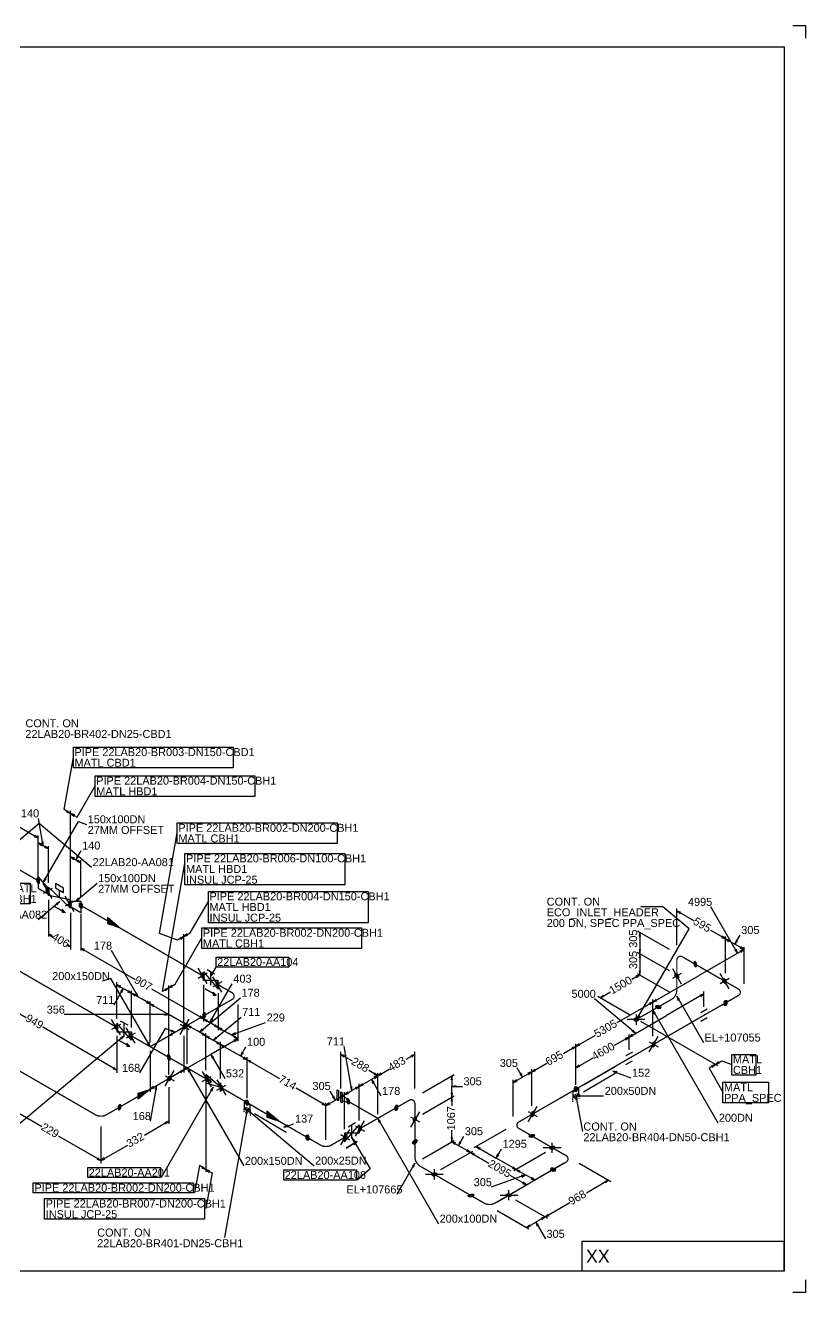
# Model space of a CAD drawing. Extents: x 0 to 841, y 0 to 594.
# Drawn here: x 475 to 841, y 0 to 594 of the extents above; entities that cross this region are included whole.
import ezdxf

# ---------------------------------------------------------------- set-up
doc = ezdxf.new("R2010")
doc.units = 0
doc.linetypes.add('GT100', pattern=[1, 0.666667, -0.333333])
doc.styles.add('HTX1', font='O8116901', dxfattribs={"width": 1.02})

msp = doc.modelspace()

# ---------------------------------------------------------------- linework, layer by layer
at = {"layer": 'GT_1', "flags": 128}
for points in [[(835, 594), (841, 594), (841, 588)], [(10, 584), (831, 584), (831, 10), (10, 10), (10, 584)], [(497.7, 255.7), (572.6, 255.7), (572.6, 246), (497.7, 246), (497.7, 255.7)], [(493.4, 226.4), (497.7, 251)], [(507.9, 242.3), (582.8, 242.3), (582.8, 232.6), (507.9, 232.6), (507.9, 242.3)], [(499.4, 222.9), (507.9, 237.6)], [(496.4, 224.6), (493.4, 226.4)], [(494.5, 225.3), (496.4, 224.6), (494.9, 225.9)], [(496.4, 184.1), (496.4, 225.8)], [(496.4, 184.1), (496.4, 225.8)], [(428.8, 175.6), (481.7, 220), (506.2, 199.4)], [(481.2, 213.1), (465.4, 222.2)], [(483.6, 209.5), (481.3, 222.3)], [(483.6, 192.3), (500.1, 220.9), (503.9, 219.5)], [(498.3, 223.9), (496.4, 224.6), (497.9, 223.3)], [(496.4, 224.6), (499.4, 222.9)], [(546.4, 220.2), (621.3, 220.2), (621.3, 210.5), (546.4, 210.5), (546.4, 220.2)], [(479.3, 213.8), (481.2, 213.1), (479.7, 214.4)], [(481.2, 197.1), (481.2, 214.3)], [(546.5, 165.2), (538, 168.3), (546.4, 215.5)], [(481.2, 194.9), (481.2, 212.1)], [(483.1, 210.2), (481.2, 210.9), (482.7, 209.6)], [(481.2, 210.9), (483.6, 209.5)], [(482.9, 211.4), (483.6, 209.5), (483.6, 211.5)], [(486, 208.1), (483.6, 209.5)], [(484.1, 208.8), (486, 208.1), (484.5, 209.4)], [(486, 192.1), (486, 209.3)], [(496.4, 188.3), (496.4, 205.5)], [(498.3, 203.6), (496.4, 204.3), (497.9, 203)], [(496.4, 204.3), (498.8, 202.9)], [(498.8, 202.9), (501.3, 207.2)], [(499.5, 204.8), (498.8, 202.9), (500.1, 204.4)], [(501.2, 201.5), (498.8, 202.9)], [(499.3, 202.2), (501.2, 201.5), (499.7, 202.8)], [(501.2, 185.5), (501.2, 202.7)], [(550, 205.9), (624.9, 205.9), (624.9, 191.2), (550, 191.2), (550, 205.9)], [(539.4, 141.1), (550, 201.2)], [(466.3, 191.9), (477.5, 191.9), (477.5, 182.2), (466.3, 182.2), (466.3, 191.9)], [(480.6, 192.7), (481.2, 191.9), (481.8, 192), (481.8, 193.5), (481.2, 194.3), (480.6, 194.2), (480.6, 192.7)], [(480.6, 194.2), (481.275, 194.2)], [(480.6, 194), (481.425, 194)], [(480.6, 193.8), (481.575, 193.8)], [(480.6, 193.6), (481.725, 193.6)], [(480.6, 193.4), (481.8, 193.4)], [(480.6, 193.2), (481.8, 193.2)], [(480.6, 193), (481.8, 193)], [(480.6, 192.8), (481.8, 192.8)], [(480.675, 192.6), (481.8, 192.6)], [(480.825, 192.4), (481.8, 192.4)], [(480.975, 192.2), (481.8, 192.2)], [(481.125, 192), (481.8, 192)], [(486, 188.1), (486, 189.5), (481.2, 195.1), (481.2, 189.6), (486, 186.8), (486, 188.1)], [(487.7, 184.7), (483.5, 191.9)], [(484.3, 194.2), (483.6, 192.3), (484.9, 193.8)], [(496.4, 182.1), (496.4, 184.1), (486, 186.2), (486, 190.1), (496.4, 180.2), (496.4, 182.1)], [(491.2, 185.1), (491.2, 188.7), (493.1, 187.6), (493.1, 189.6), (489.3, 191.8), (489.3, 189.8), (491.2, 188.7)], [(498.8, 183.5), (508.8, 191.9)], [(487.7, 189.5), (483.5, 187.1)], [(486, 189.1), (485.2, 189.5), (484.8, 188.8), (485.2, 187.6), (486, 187.1), (486.4, 187.9), (486, 189.1)], [(484.8, 188.8), (486.1, 188.8)], [(484.867, 188.6), (486.167, 188.6)], [(484.914, 189), (486.033, 189)], [(484.933, 188.4), (486.233, 188.4)], [(485, 188.2), (486.3, 188.2)], [(485.029, 189.2), (485.8, 189.2)], [(485.067, 188), (486.367, 188)], [(485.133, 187.8), (486.35, 187.8)], [(485.2, 187.6), (486.25, 187.6)], [(485.52, 187.4), (486.15, 187.4)], [(498.1, 178.7), (493.9, 185.9)], [(500.1, 185), (498.8, 183.5), (500.5, 184.5)], [(561, 188.1), (635.9, 188.1), (635.9, 173.4), (561, 173.4), (561, 188.1)], [(491.2, 183.2), (481.2, 174.8)], [(486, 184.1), (486, 166.9)], [(488.5, 181.2), (493.8, 178.2), (492.4, 179.7), (492.4, 178.3), (493.8, 178.2), (488.5, 181.2)], [(489.9, 181.7), (491.2, 183.2), (489.5, 182.2)], [(498.1, 183.5), (493.9, 181.1)], [(496.4, 183.1), (495.6, 183.5), (495.2, 182.8), (495.6, 181.6), (496.4, 181.1), (496.8, 181.9), (496.4, 183.1)], [(495.2, 182.8), (496.5, 182.8)], [(495.267, 182.6), (496.567, 182.6)], [(495.314, 183), (496.433, 183)], [(495.333, 182.4), (496.633, 182.4)], [(495.4, 182.2), (496.7, 182.2)], [(495.429, 183.2), (496.2, 183.2)], [(495.467, 182), (496.767, 182)], [(495.533, 181.8), (496.75, 181.8)], [(495.6, 181.6), (496.65, 181.6)], [(495.92, 181.4), (496.55, 181.4)], [(501.2, 181.5), (501.2, 178), (496.4, 180.8), (496.4, 183.5), (501.2, 183.5), (501.2, 181.5)], [(500.6, 182.6), (501.2, 182.7), (501.8, 181.9), (501.8, 180.4), (501.2, 180.3), (500.6, 181.1), (500.6, 182.6)], [(500.6, 182.6), (501.275, 182.6)], [(500.6, 182.4), (501.425, 182.4)], [(500.6, 182.2), (501.575, 182.2)], [(500.6, 182), (501.725, 182)], [(500.6, 181.8), (501.8, 181.8)], [(500.6, 181.6), (501.8, 181.6)], [(500.6, 181.4), (501.8, 181.4)], [(500.6, 181.2), (501.8, 181.2)], [(500.675, 181), (501.8, 181)], [(500.825, 180.8), (501.8, 180.8)], [(500.975, 180.6), (501.8, 180.6)], [(501.125, 180.4), (501.8, 180.4)], [(552.5, 168.7), (561, 183.4)], [(761.9, 128.2), (786.4, 170.6), (774.1, 180.9), (763.8, 180.9)], [(780.6, 162.9), (780.6, 180.1)], [(782.5, 178.2), (780.6, 178.9), (782.1, 177.6)], [(780.6, 178.9), (788.7, 174.3)], [(809.1, 159.1), (796.6, 180.8)], [(496.4, 178.1), (496.4, 160.9)], [(501.2, 177.5), (501.2, 160.3)], [(519.2, 171.1), (513.7, 175.8), (513.7, 173), (519.2, 171.1), (513.7, 175.6), (513.7, 173.1), (518.7, 171.4), (513.7, 175.5), (513.7, 173.2), (518.2, 171.7), (513.7, 175.3), (513.7, 173.4), (517.7, 172), (513.7, 175.1), (513.7, 173.6), (517.1, 172.3), (513.7, 174.9), (513.7, 173.8), (516.6, 172.6), (513.7, 174.7), (513.7, 174), (516.1, 172.9), (513.7, 174.5), (513.7, 174.2), (515.5, 173.2), (513.7, 174.3)], [(487.9, 167.4), (486, 168.1), (487.5, 166.8)], [(486, 168.1), (487.9, 167)], [(549.5, 166.9), (546.5, 165.2)], [(548, 165.6), (549.5, 166.9), (547.6, 166.2)], [(549.5, 166.9), (552.5, 168.7)], [(551, 168.2), (549.5, 166.9), (551.4, 167.6)], [(549.5, 126.4), (549.5, 168.1)], [(549.5, 126.4), (549.5, 168.1)], [(557.9, 171), (632.8, 171), (632.8, 161.3), (557.9, 161.3), (557.9, 171)], [(777.1, 160.9), (762.2, 169.5)], [(763.6, 166.9), (763.3, 168.9), (763, 166.9)], [(763.3, 168.9), (763.3, 160)], [(803.4, 165.8), (796.5, 169.8)], [(801.5, 166.5), (803.4, 165.8), (801.9, 167.1)], [(803.4, 149.8), (803.4, 167)], [(803.4, 149.8), (803.4, 167)], [(807.8, 163.3), (810.3, 167.6)], [(494.5, 162.8), (496.4, 162.1), (494.9, 163.4)], [(496.4, 162.1), (495.7, 162.5)], [(503.1, 160.8), (501.2, 161.5), (502.7, 160.2)], [(501.2, 161.5), (526.6, 146.8)], [(545.4, 144.6), (557.9, 166.3)], [(763, 160.9), (763.3, 158.9), (763.6, 160.9)], [(812.1, 160.8), (790.8, 148.5)], [(805.3, 165.1), (803.4, 165.8), (804.9, 164.5)], [(803.4, 165.8), (807.8, 163.3)], [(808.5, 165.2), (807.8, 163.3), (809.1, 164.8)], [(812.1, 160.8), (807.8, 163.3)], [(807.8, 160.6), (809.1, 159.1), (808.4, 161)], [(810.2, 161.5), (812.1, 160.8), (810.6, 162.1)], [(810.6, 159.5), (812.1, 160.8), (810.2, 160.1)], [(812.1, 144.8), (812.1, 162)], [(812.1, 144.8), (812.1, 162)], [(528, 138.6), (515.5, 160.3)], [(564.6, 157.3), (598.7, 157.3), (598.7, 152.6), (564.6, 152.6), (564.6, 157.3)], [(777.1, 150.9), (762.2, 159.5)], [(777.1, 150.9), (762.2, 159.5)], [(763.6, 156.9), (763.3, 158.9), (763, 156.9)], [(763.3, 158.9), (763.3, 160)], [(763.3, 158.9), (763.3, 150)], [(788.7, 153.5), (789.3, 152.7), (789.9, 152.8), (789.9, 154.3), (789.3, 155.1), (788.7, 155), (788.7, 153.5)], [(788.7, 155), (789.375, 155)], [(788.7, 154.8), (789.525, 154.8)], [(788.7, 154.6), (789.675, 154.6)], [(439.8, 149.6), (475.6, 128.9)], [(560.4, 144.9), (556.2, 152.1)], [(560.4, 149.7), (556.2, 147.3)], [(558.7, 149.3), (557.9, 149.7), (557.5, 149), (557.9, 147.8), (558.7, 147.3), (559.1, 148.1), (558.7, 149.3)], [(557.5, 149), (558.8, 149)], [(557.567, 148.8), (558.867, 148.8)], [(557.614, 149.2), (558.733, 149.2)], [(557.633, 148.6), (558.933, 148.6)], [(557.729, 149.4), (558.5, 149.4)], [(565.6, 144.3), (565.6, 146.3), (558.7, 146.3), (558.7, 150.3), (565.6, 142.3), (565.6, 144.3)], [(563.9, 149.3), (560.4, 151.3)], [(562.1, 148.3), (564.6, 152.6)], [(562.1, 143.9), (562.1, 150.3)], [(562.8, 150.2), (562.1, 148.3), (563.4, 149.8)], [(763.3, 148.9), (759.5, 146.8)], [(761.7, 147.6), (763.3, 148.9), (761.4, 148.3)], [(777.1, 140.9), (762.2, 149.5)], [(777.1, 140.9), (762.2, 149.5)], [(763, 150.9), (763.3, 148.9), (763.6, 150.9)], [(763.3, 148.9), (763.3, 150)], [(769.4, 136.2), (790.8, 148.5)], [(778.5, 152), (782.7, 144.8)], [(782.7, 149.6), (778.5, 147.2)], [(781.4, 148.4), (781.4, 147.5), (780.6, 147.5), (779.8, 148.4), (779.8, 149.4), (780.6, 149.4), (781.4, 148.4)], [(779.8, 149.2), (780.76, 149.2)], [(779.8, 149), (780.92, 149)], [(779.8, 148.8), (781.08, 148.8)], [(779.8, 148.6), (781.24, 148.6)], [(788.7, 154.4), (789.825, 154.4)], [(788.7, 154.2), (789.9, 154.2)], [(788.7, 154), (789.9, 154)], [(788.7, 153.8), (789.9, 153.8)], [(788.7, 153.6), (789.9, 153.6)], [(788.775, 153.4), (789.9, 153.4)], [(788.925, 153.2), (789.9, 153.2)], [(789.075, 153), (789.9, 153)], [(789.225, 152.8), (789.9, 152.8)], [(805.1, 142.4), (800.9, 149.6)], [(533.7, 115.3), (515.2, 147.3), (511.4, 146)], [(521.1, 142.6), (516.6, 134.8)], [(518.1, 128.3), (518.1, 145.5)], [(520, 143.6), (518.1, 144.3), (519.6, 143)], [(518.1, 144.3), (521.6, 142.3)], [(520.4, 140.7), (521.1, 142.6), (519.8, 141.1)], [(542.4, 142.8), (539.4, 141.1)], [(540.9, 141.5), (542.4, 142.8), (540.5, 142.1)], [(542.4, 142.8), (545.4, 144.6)], [(543.9, 144.1), (542.4, 142.8), (544.3, 143.5)], [(542.4, 102.3), (542.4, 144)], [(542.4, 102.3), (542.4, 144)], [(557.7, 148.4), (559, 148.4)], [(557.767, 148.2), (559.067, 148.2)], [(557.833, 148), (559.05, 148)], [(557.9, 147.8), (558.95, 147.8)], [(558.22, 147.6), (558.85, 147.6)], [(558.7, 144.3), (558.7, 127.1)], [(558.7, 144.3), (558.7, 127.1)], [(561.7, 126.6), (572.2, 144.8)], [(567.3, 140.9), (563.1, 148.1)], [(567.3, 145.7), (563.1, 143.3)], [(565.6, 145.3), (564.8, 145.7), (564.4, 145), (564.8, 143.8), (565.6, 143.3), (566, 144.1), (565.6, 145.3)], [(564.4, 145), (565.7, 145)], [(564.467, 144.8), (565.767, 144.8)], [(564.514, 145.2), (565.633, 145.2)], [(564.533, 144.6), (565.833, 144.6)], [(564.6, 144.4), (565.9, 144.4)], [(564.629, 145.4), (565.4, 145.4)], [(564.667, 144.2), (565.967, 144.2)], [(564.733, 144), (565.95, 144)], [(564.8, 143.8), (565.85, 143.8)], [(565.12, 143.6), (565.75, 143.6)], [(779.8, 148.4), (781.4, 148.4)], [(779.978, 148.2), (781.4, 148.2)], [(780.156, 148), (781.4, 148)], [(780.333, 147.8), (781.4, 147.8)], [(780.511, 147.6), (781.4, 147.6)], [(805.1, 147.2), (800.9, 144.8)], [(803.4, 144.8), (802.6, 145.3), (802.2, 146.5), (802.6, 147.2), (803.4, 146.8), (803.8, 145.6), (803.4, 144.8)], [(802.233, 146.4), (803.533, 146.4)], [(802.257, 146.6), (803.467, 146.6)], [(802.3, 146.2), (803.6, 146.2)], [(802.367, 146), (803.667, 146)], [(802.371, 146.8), (803.4, 146.8)], [(802.433, 145.8), (803.733, 145.8)], [(802.486, 147), (803, 147)], [(802.5, 145.6), (803.8, 145.6)], [(802.567, 145.4), (803.7, 145.4)], [(802.76, 145.2), (803.6, 145.2)], [(525, 140.3), (521.6, 142.3)], [(523.1, 141), (525, 140.3), (523.5, 141.6)], [(525, 124.3), (525, 141.5)], [(525, 124.3), (525, 141.5)], [(526.9, 139.6), (525, 140.3), (526.5, 139)], [(525, 140.3), (529.4, 137.8)], [(526.7, 140.1), (528, 138.6), (527.3, 140.5)], [(533.7, 135.3), (529.4, 137.8)], [(558.7, 128.3), (534.4, 142.3)], [(556.8, 122.1), (576, 138.2)], [(559.4, 142.4), (564.7, 139.4), (563.3, 140.9), (563.3, 139.5), (564.7, 139.4), (559.4, 142.4)], [(565.6, 140.3), (565.6, 123.1)], [(565.6, 140.3), (565.6, 123.1)], [(761.2, 121.6), (742, 137.7)], [(758.4, 130.2), (743.5, 138.8)], [(744.6, 138.2), (749.5, 141)], [(746.1, 139.5), (744.6, 138.2), (746.5, 138.9)], [(770.9, 137.5), (769.4, 136.2), (771.3, 136.9)], [(769.4, 120.2), (769.4, 137.4)], [(769.4, 120.2), (769.4, 137.4)], [(793.3, 140), (775.8, 129.9)], [(781.9, 137.4), (780.6, 138.9), (781.3, 137)], [(780.6, 138.9), (793.1, 117.2)], [(791.8, 138.7), (793.3, 140), (791.4, 139.3)], [(793.3, 134), (793.3, 141.2)], [(804, 135.4), (803.4, 134.6), (802.8, 134.7), (802.8, 136.2), (803.4, 137), (804, 136.9), (804, 135.4)], [(803.25, 136.8), (804, 136.8)], [(531.8, 136), (533.7, 135.3), (532.2, 136.6)], [(533.7, 117.3), (533.7, 136.5)], [(533.7, 117.3), (533.7, 136.5)], [(535.6, 134.6), (533.7, 135.3), (535.2, 134)], [(533.7, 135.3), (542.4, 130.3)], [(559.6, 131), (559, 131.1), (558.4, 130.3), (558.4, 128.8), (559, 128.7), (559.6, 129.5), (559.6, 131)], [(558.775, 130.8), (559.6, 130.8)], [(558.925, 131), (559.6, 131)], [(574.8, 135), (574.8, 117.8)], [(574.8, 135), (574.8, 117.8)], [(769.4, 136.2), (752.5, 126.4)], [(767.9, 134.9), (769.4, 136.2), (767.5, 135.5)], [(770.6, 130.9), (769.3, 132.4), (770, 130.5)], [(769.3, 132.4), (799.8, 79.6)], [(771.9, 133.2), (773, 133.3), (773.2, 133.9), (771.9, 134.6), (770.8, 134.5), (770.6, 133.9), (771.9, 133.2)], [(770.633, 134), (773.014, 134)], [(770.7, 134.2), (772.643, 134.2)], [(770.767, 134.4), (772.271, 134.4)], [(770.786, 133.8), (773.167, 133.8)], [(771.157, 133.6), (773.1, 133.6)], [(771.529, 133.4), (773.033, 133.4)], [(794.9, 132.9), (791.8, 131.2)], [(802.8, 136.2), (804, 136.2)], [(802.8, 136), (804, 136)], [(802.8, 135.8), (804, 135.8)], [(802.8, 135.6), (804, 135.6)], [(802.8, 135.4), (804, 135.4)], [(802.8, 135.2), (803.85, 135.2)], [(802.8, 135), (803.7, 135)], [(802.8, 134.8), (803.55, 134.8)], [(802.95, 136.4), (804, 136.4)], [(803.1, 136.6), (804, 136.6)], [(542.4, 130.3), (493.4, 130.3)], [(519.8, 120.9), (515.6, 128.1)], [(519.8, 125.7), (515.6, 123.3)], [(518.1, 123.3), (517.3, 123.8), (516.9, 125), (517.3, 125.7), (518.1, 125.3), (518.5, 124.1), (518.1, 123.3)], [(516.9, 125), (518.2, 125)], [(516.967, 124.8), (518.267, 124.8)], [(517.014, 125.2), (518.133, 125.2)], [(517.129, 125.4), (517.9, 125.4)], [(525, 120.3), (525, 118.3), (518.1, 126.3), (518.1, 122.3), (525, 122.3), (525, 120.3)], [(523.3, 125.3), (519.8, 127.3)], [(521.5, 119.9), (521.5, 126.3)], [(540.4, 130), (542.4, 130.3), (540.4, 130.6)], [(551.1, 125.3), (542.4, 130.3)], [(551.1, 125.3), (546.8, 122.8)], [(547.8, 121), (552, 128.2)], [(547.8, 125.8), (552, 123.4)], [(549.5, 125.4), (550.3, 125.8), (550.7, 125.1), (550.3, 123.9), (549.5, 123.4), (549.1, 124.2), (549.5, 125.4)], [(549.2, 126), (551.1, 125.3), (549.6, 126.6)], [(549.6, 124), (551.1, 125.3), (549.2, 124.6)], [(549.3, 124.8), (550.6, 124.8)], [(549.367, 125), (550.667, 125)], [(549.433, 125.2), (550.643, 125.2)], [(549.5, 125.4), (550.529, 125.4)], [(549.9, 125.6), (550.414, 125.6)], [(551.1, 107.3), (551.1, 126.5)], [(551.1, 107.3), (551.1, 126.5)], [(551.1, 107.3), (551.1, 126.5)], [(553, 124.6), (551.1, 125.3), (552.6, 124)], [(551.1, 125.3), (555.5, 122.8)], [(556.8, 129), (558.7, 128.3), (557.2, 129.6)], [(558.4, 130.2), (559.6, 130.2)], [(558.4, 130), (559.6, 130)], [(558.4, 129.8), (559.6, 129.8)], [(558.4, 129.6), (559.6, 129.6)], [(558.4, 129.4), (559.525, 129.4)], [(558.4, 129.2), (559.375, 129.2)], [(558.4, 129), (559.225, 129)], [(558.4, 128.8), (559.075, 128.8)], [(558.475, 130.4), (559.6, 130.4)], [(558.625, 130.6), (559.6, 130.6)], [(560.6, 127.6), (558.7, 128.3), (560.2, 127)], [(558.7, 128.3), (562.2, 126.3)], [(562.4, 128.5), (561.7, 126.6), (563, 128.1)], [(565.6, 124.3), (562.2, 126.3)], [(563.3, 118.3), (576.3, 129.2)], [(563.7, 125), (565.6, 124.3), (564.1, 125.6)], [(571.8, 120.8), (587.8, 126.6)], [(765.6, 128), (757.3, 128)], [(758.2, 119.8), (775.8, 129.9)], [(762.7, 127.7), (761.9, 127.2), (760.7, 127.5), (760.2, 128.2), (761.1, 128.7), (762.3, 128.4), (762.7, 127.7)], [(760.2, 128.2), (762.414, 128.2)], [(760.343, 128), (762.529, 128)], [(760.486, 127.8), (762.643, 127.8)], [(760.56, 128.4), (762.3, 128.4)], [(760.629, 127.6), (762.54, 127.6)], [(760.92, 128.6), (761.5, 128.6)], [(761.1, 127.4), (762.22, 127.4)], [(761.5, 130.4), (761.5, 125.6)], [(762.6, 130.1), (761.9, 128.2), (763.2, 129.7)], [(763.6, 127.2), (799.7, 106.4)], [(763.6, 127.2), (799.7, 106.4)], [(791.8, 127.2), (794.9, 128.9)], [(521.5, 120.3), (465.6, 73.4)], [(518.1, 104.3), (483.4, 124.4)], [(517.033, 124.6), (518.333, 124.6)], [(517.1, 124.4), (518.4, 124.4)], [(517.167, 124.2), (518.467, 124.2)], [(517.233, 124), (518.45, 124)], [(517.3, 123.8), (518.35, 123.8)], [(517.62, 123.6), (518.25, 123.6)], [(518.1, 120.3), (518.1, 103.1)], [(520.2, 118.8), (521.5, 120.3), (519.8, 119.3)], [(526.7, 116.9), (522.5, 124.1)], [(526.7, 121.7), (522.5, 119.3)], [(525, 119.3), (524.2, 119.8), (523.8, 121), (524.2, 121.7), (525, 121.3), (525.4, 120.1), (525, 119.3)], [(523.8, 121), (525.1, 121)], [(523.867, 120.8), (525.167, 120.8)], [(523.914, 121.2), (525.033, 121.2)], [(523.933, 120.6), (525.233, 120.6)], [(524, 120.4), (525.3, 120.4)], [(524.029, 121.4), (524.8, 121.4)], [(524.067, 120.2), (525.367, 120.2)], [(524.133, 120), (525.35, 120)], [(524.2, 119.8), (525.25, 119.8)], [(524.52, 119.6), (525.15, 119.6)], [(545.4, 122.1), (540.7, 123.8), (528.7, 103)], [(542.4, 120.3), (546.8, 122.8)], [(543.9, 121.6), (542.4, 120.3), (544.3, 121)], [(542.4, 104.3), (542.4, 121.5)], [(543.4, 122.4), (545.4, 122.1), (543.7, 123.1)], [(549.1, 124.2), (550.4, 124.2)], [(549.167, 124.4), (550.467, 124.4)], [(549.2, 124), (550.333, 124)], [(549.233, 124.6), (550.533, 124.6)], [(549.3, 123.8), (550.14, 123.8)], [(549.5, 120.4), (549.5, 103.2)], [(549.5, 120.4), (549.5, 103.2)], [(559.8, 120.3), (555.5, 122.8)], [(558.1, 123.6), (556.8, 122.1), (558.5, 123.1)], [(557.9, 121), (559.8, 120.3), (558.3, 121.6)], [(559.8, 104.3), (559.8, 121.5)], [(559.8, 104.3), (559.8, 121.5)], [(561.7, 119.6), (559.8, 120.3), (561.3, 119)], [(559.8, 120.3), (563.3, 118.3)], [(574.8, 119), (562.2, 111.7)], [(564.6, 119.8), (563.3, 118.3), (565, 119.3)], [(567.5, 123.6), (565.6, 124.3), (567.1, 123)], [(565.6, 124.3), (570.2, 121.7)], [(574.8, 119), (570.2, 121.7)], [(573.5, 121.8), (571.8, 120.8), (573.8, 121.1)], [(572.9, 119.7), (574.8, 119), (573.3, 120.3)], [(573.3, 117.7), (574.8, 119), (572.9, 118.3)], [(733.3, 115.4), (742.4, 120.7)], [(758.2, 119.8), (751.3, 115.8)], [(756.7, 118.5), (758.2, 119.8), (756.3, 119.1)], [(759.7, 121.1), (758.2, 119.8), (760.1, 120.5)], [(758.2, 113.8), (758.2, 121)], [(758.2, 113.8), (758.2, 121)], [(759.5, 122.6), (761.2, 121.6), (759.9, 123.1)], [(767.7, 112.8), (771.9, 120)], [(518.8, 118.4), (524.1, 115.4), (522.7, 116.9), (522.7, 115.5), (524.1, 115.4), (518.8, 118.4)], [(532.4, 116.8), (533.7, 115.3), (533, 117.2)], [(533.7, 113.3), (533.7, 94.1)], [(566.7, 116.3), (563.3, 118.3)], [(564.8, 117), (566.7, 116.3), (565.2, 117.6)], [(566.7, 100.3), (566.7, 117.5)], [(566.7, 100.3), (566.7, 117.5)], [(568.6, 115.6), (566.7, 116.3), (568.2, 115)], [(566.7, 116.3), (572.9, 112.7)], [(576.1, 110.9), (578.6, 115.2)], [(623, 95.7), (623, 112.9)], [(628.3, 94.7), (624.7, 115.4)], [(657.8, 95.7), (657.8, 112.9)], [(733.3, 115.4), (727.4, 112)], [(731.8, 114.1), (733.3, 115.4), (731.4, 114.7)], [(734.8, 116.7), (733.3, 115.4), (735.2, 116.1)], [(733.3, 99.4), (733.3, 116.6)], [(733.3, 97.4), (733.3, 116.6)], [(767.7, 117.6), (771.9, 115.2)], [(769.4, 115.2), (770.2, 115.7), (770.6, 116.9), (770.2, 117.6), (769.4, 117.2), (769, 116), (769.4, 115.2)], [(769, 116), (770.3, 116)], [(769.067, 116.2), (770.367, 116.2)], [(769.1, 115.8), (770.233, 115.8)], [(769.133, 116.4), (770.433, 116.4)], [(769.2, 116.6), (770.5, 116.6)], [(769.2, 115.6), (770.04, 115.6)], [(769.267, 116.8), (770.567, 116.8)], [(769.333, 117), (770.543, 117)], [(769.4, 117.2), (770.429, 117.2)], [(769.8, 117.4), (770.314, 117.4)], [(541.8, 109.9), (542.4, 109.1), (543, 109.2), (543, 110.7), (542.4, 111.5), (541.8, 111.4), (541.8, 109.9)], [(541.8, 111.4), (542.475, 111.4)], [(541.8, 111.2), (542.625, 111.2)], [(541.8, 111), (542.775, 111)], [(541.8, 110.8), (542.925, 110.8)], [(541.8, 110.6), (543, 110.6)], [(541.8, 110.4), (543, 110.4)], [(541.8, 110.2), (543, 110.2)], [(541.8, 110), (543, 110)], [(541.875, 109.8), (543, 109.8)], [(542.025, 109.6), (543, 109.6)], [(542.175, 109.4), (543, 109.4)], [(542.325, 109.2), (543, 109.2)], [(549.5, 104.4), (562.2, 111.7)], [(563.5, 110.2), (562.2, 111.7), (562.9, 109.8)], [(562.2, 111.7), (568.7, 100.4)], [(579.1, 109.1), (572.9, 112.7)], [(576.8, 112.8), (576.1, 110.9), (577.4, 112.4)], [(577.2, 109.8), (579.1, 109.1), (577.6, 110.4)], [(579.1, 93.1), (579.1, 110.3)], [(579.1, 91.1), (579.1, 110.3)], [(581, 108.4), (579.1, 109.1), (580.6, 107.8)], [(579.1, 109.1), (594.3, 100.3)], [(624.9, 111), (623, 111.7), (624.5, 110.4)], [(623, 111.7), (628.4, 108.6)], [(657.8, 111.7), (653.6, 109.3)], [(656.3, 110.4), (657.8, 111.7), (655.9, 111)], [(712.6, 103.5), (719.6, 107.5)], [(733.3, 105.4), (741.3, 110)], [(759.8, 112.7), (756.7, 111)], [(756.7, 107), (759.8, 108.7)], [(798.7, 107), (795.7, 105.2)], [(797.2, 105.7), (798.7, 107), (796.8, 106.3)], [(798.7, 107), (801.7, 108.7)], [(800.2, 108.3), (798.7, 107), (800.6, 107.7)], [(801.7, 108.7), (806.4, 107)], [(806.4, 111.7), (817.6, 111.7), (817.6, 102), (806.4, 102), (806.4, 111.7)], [(516.2, 105), (518.1, 104.3), (516.6, 105.6)], [(540.7, 96.9), (544.9, 104.1)], [(540.7, 101.7), (544.9, 99.3)], [(549.5, 104.4), (541.6, 99.9)], [(542.4, 101.3), (543.2, 101.7), (543.6, 101), (543.2, 99.8), (542.4, 99.3), (542, 100.1), (542.4, 101.3)], [(542.3, 101), (543.6, 101)], [(542.367, 101.2), (543.486, 101.2)], [(542.6, 101.4), (543.371, 101.4)], [(548, 103.1), (549.5, 104.4), (547.6, 103.7)], [(551, 105.7), (549.5, 104.4), (551.4, 105.1)], [(552.4, 103.8), (551.1, 105.3), (551.8, 103.4)], [(551.1, 105.3), (577.6, 59.4)], [(558.1, 103.7), (562.3, 96.5)], [(558.1, 98.9), (562.3, 101.3)], [(559.8, 99.3), (560.6, 98.9), (561, 99.6), (560.6, 100.8), (559.8, 101.3), (559.4, 100.5), (559.8, 99.3)], [(559.65, 101), (560.28, 101)], [(559.8, 100.3), (559.8, 98.3), (566.7, 96.3), (566.7, 94.3), (566.6, 94.4), (566.6, 98.4), (566.7, 98.3), (566.7, 96.3), (559.8, 102.3), (559.8, 100.3)], [(640.4, 101.7), (636.1, 99.2)], [(640.4, 101.7), (636.2, 104.1)], [(638.5, 102.4), (640.4, 101.7), (638.9, 103)], [(638.9, 100.4), (640.4, 101.7), (638.5, 101)], [(640.4, 101.7), (645.8, 104.8)], [(641.9, 103), (640.4, 101.7), (642.3, 102.4)], [(640.4, 83.7), (640.4, 102.9)], [(640.4, 83.7), (640.4, 102.9)], [(640.4, 83.7), (640.4, 102.9)], [(661.3, 93.7), (676.2, 102.3)], [(675.4, 99.7), (675.1, 101.7), (674.8, 99.7)], [(675.1, 101.7), (675.1, 96.7)], [(703.9, 98.5), (708.3, 101)], [(708.3, 101), (705.8, 105.3)], [(707, 102.5), (708.3, 101), (707.6, 102.9)], [(712.6, 103.5), (708.3, 101)], [(711.1, 102.2), (712.6, 103.5), (710.7, 102.8)], [(714.1, 104.8), (712.6, 103.5), (714.5, 104.2)], [(712.6, 87.5), (712.6, 104.7)], [(712.6, 87.5), (712.6, 104.7)], [(734.8, 106.7), (733.3, 105.4), (735.2, 106.1)], [(733.3, 97.4), (733.3, 106.6)], [(736.8, 97.4), (751.7, 106)], [(736.8, 94.2), (751.7, 102.8)], [(752.6, 103.5), (750.6, 103.8), (752.3, 102.8)], [(750.6, 103.8), (759.1, 100.7)], [(795.7, 105.2), (802.2, 93.9)], [(528.1, 92), (528.1, 93.5), (533.6, 95.2), (528.1, 90.7), (528.1, 93.3), (533.1, 94.9), (528.1, 90.8), (528.1, 93.2), (532.5, 94.6), (528.1, 90.9), (528.1, 93), (532, 94.2), (528.1, 91.1), (528.1, 92.8), (531.5, 94), (528.1, 91.3), (528.1, 92.6), (530.9, 93.6), (528.1, 91.5), (528.1, 92.4), (530.5, 93.4), (528.1, 91.7), (528.1, 92.2), (529.9, 93), (528.1, 91.9), (528.1, 92), (533.6, 95.2)], [(533.7, 95.3), (541.6, 99.9)], [(536.7, 97.1), (533.7, 80.4)], [(535.2, 96.6), (533.7, 95.3), (535.6, 96)], [(536.7, 95.1), (536.7, 97.1), (536, 95.2)], [(563.3, 96.3), (538.8, 53.9)], [(542.033, 100.2), (543.333, 100.2)], [(542.05, 100), (543.267, 100)], [(542.1, 100.4), (543.4, 100.4)], [(542.15, 99.8), (543.2, 99.8)], [(542.167, 100.6), (543.467, 100.6)], [(542.233, 100.8), (543.533, 100.8)], [(542.25, 99.6), (542.88, 99.6)], [(542.4, 96.3), (542.4, 79.1)], [(559.433, 100.4), (560.733, 100.4)], [(559.45, 100.6), (560.667, 100.6)], [(559.5, 100.2), (560.8, 100.2)], [(559.55, 100.8), (560.6, 100.8)], [(559.567, 100), (560.867, 100)], [(559.633, 99.8), (560.933, 99.8)], [(559.7, 99.6), (561, 99.6)], [(559.767, 99.4), (560.886, 99.4)], [(559.8, 98.3), (559.8, 56.6)], [(559.8, 98.3), (559.8, 56.6)], [(560, 99.2), (560.771, 99.2)], [(560.5, 99.9), (562.4, 98.8)], [(561.5, 98.5), (562.4, 98.8), (561.5, 100.1)], [(562.6, 94.4), (563.3, 96.3), (562, 94.8)], [(565, 99.7), (569.2, 92.5)], [(565, 94.9), (569.2, 97.3)], [(566.7, 95.3), (567.5, 94.9), (567.9, 95.6), (567.5, 96.8), (566.7, 97.3), (566.3, 96.5), (566.7, 95.3)], [(566.333, 96.4), (567.633, 96.4)], [(566.35, 96.6), (567.567, 96.6)], [(566.4, 96.2), (567.7, 96.2)], [(566.45, 96.8), (567.5, 96.8)], [(566.467, 96), (567.767, 96)], [(566.533, 95.8), (567.833, 95.8)], [(566.55, 97), (567.18, 97)], [(566.6, 95.6), (567.9, 95.6)], [(566.667, 95.4), (567.786, 95.4)], [(566.9, 95.2), (567.671, 95.2)], [(616.1, 87.7), (602.1, 95.8)], [(622, 92.3), (622, 89.9), (621.3, 90.3), (621.3, 95.1), (622, 94.7), (622, 92.3)], [(627.6, 96.6), (628.3, 94.7), (628.3, 96.7)], [(631.7, 96.7), (628.3, 94.7)], [(630.2, 95.4), (631.7, 96.7), (629.8, 96)], [(631.7, 96.7), (636.1, 99.2)], [(633.2, 98), (631.7, 96.7), (633.6, 97.4)], [(631.7, 80.7), (631.7, 97.9)], [(631.7, 80.7), (631.7, 97.9)], [(638.7, 98.5), (637.4, 100), (638.1, 98.1)], [(637.4, 100), (641.9, 92.2)], [(677.1, 97), (675.1, 96.7), (677.1, 96.4)], [(675.1, 91.7), (675.1, 96.7)], [(675.1, 96.7), (680.1, 96.7)], [(705.4, 99.8), (703.9, 98.5), (705.8, 99.2)], [(703.9, 82.5), (703.9, 99.7)], [(733.3, 95.4), (731.9, 94.6), (731.9, 91.4), (734.7, 93), (734.7, 96.2), (733.3, 95.4)], [(733.9, 95), (733.3, 94.2), (732.7, 94.3), (732.7, 95.8), (733.3, 96.6), (733.9, 96.5), (733.9, 95)], [(732.7, 95.8), (733.9, 95.8)], [(732.7, 95.6), (733.9, 95.6)], [(732.7, 95.4), (733.9, 95.4)], [(732.7, 95.2), (733.9, 95.2)], [(732.85, 96), (733.9, 96)], [(733, 96.2), (733.9, 96.2)], [(733.15, 96.4), (733.9, 96.4)], [(802.2, 98.6), (823.6, 98.6), (823.6, 88.9), (802.2, 88.9), (802.2, 98.6)], [(461.9, 90), (482.9, 77.9)], [(579.1, 89.1), (577.7, 89.9), (577.7, 86.7), (580.5, 85.1), (580.5, 88.3), (579.1, 89.1)], [(579.7, 88), (579.1, 87.9), (578.5, 88.7), (578.5, 90.2), (579.1, 90.3), (579.7, 89.5), (579.7, 88)], [(578.5, 90.2), (579.175, 90.2)], [(578.5, 90), (579.325, 90)], [(578.5, 89.8), (579.475, 89.8)], [(578.5, 89.6), (579.625, 89.6)], [(578.5, 89.4), (579.7, 89.4)], [(578.5, 89.2), (579.7, 89.2)], [(616.1, 87.7), (620.5, 90.2)], [(620.5, 90.2), (618, 94.5)], [(619.2, 91.7), (620.5, 90.2), (619.8, 92.1)], [(624.8, 92.7), (620.5, 90.2)], [(623.3, 91.4), (624.8, 92.7), (622.9, 92)], [(623.7, 91.3), (623.7, 88.9), (623, 89.3), (623, 94.1), (623.7, 93.7), (623.7, 91.3)], [(623.7, 90), (626.5, 89.2), (626.5, 90.2), (623.7, 92.8)], [(624.8, 92.7), (628.3, 94.7)], [(626.3, 94), (624.8, 92.7), (626.7, 93.4)], [(624.8, 76.7), (624.8, 93.9)], [(624.8, 76.7), (624.8, 93.9)], [(625.9, 89.3), (626.5, 88.5), (627.1, 88.6), (627.1, 90.1), (626.5, 90.9), (625.9, 90.8), (625.9, 89.3)], [(625.9, 90.8), (626.575, 90.8)], [(625.9, 90.6), (626.725, 90.6)], [(625.9, 90.4), (626.875, 90.4)], [(625.9, 90.2), (627.025, 90.2)], [(625.9, 90), (627.1, 90)], [(625.9, 89.8), (627.1, 89.8)], [(625.9, 89.6), (627.1, 89.6)], [(625.9, 89.4), (627.1, 89.4)], [(625.975, 89.2), (627.1, 89.2)], [(661.3, 83.7), (676.2, 92.3)], [(661.3, 83.7), (676.2, 92.3)], [(674.8, 93.7), (675.1, 91.7), (675.4, 93.7)], [(675.4, 89.7), (675.1, 91.7), (674.8, 89.7)], [(675.1, 91.7), (675.1, 87.6)], [(732.7, 95), (733.9, 95)], [(732.7, 94.8), (733.75, 94.8)], [(732.7, 94.6), (733.6, 94.6)], [(732.7, 94.4), (733.45, 94.4)], [(735.3, 92.5), (733.3, 92.2), (735.3, 91.9)], [(733.3, 92.2), (746.3, 92.2)], [(734, 90.3), (733.3, 92.2), (733.3, 90.2)], [(733.3, 92.2), (736.3, 75.5)], [(519.9, 88), (519.3, 88.1), (518.7, 87.3), (518.7, 85.8), (519.3, 85.7), (519.9, 86.5), (519.9, 88)], [(518.7, 87.2), (519.9, 87.2)], [(518.7, 87), (519.9, 87)], [(518.7, 86.8), (519.9, 86.8)], [(518.7, 86.6), (519.9, 86.6)], [(518.7, 86.4), (519.825, 86.4)], [(518.7, 86.2), (519.675, 86.2)], [(518.7, 86), (519.525, 86)], [(518.7, 85.8), (519.375, 85.8)], [(518.775, 87.4), (519.9, 87.4)], [(518.925, 87.6), (519.9, 87.6)], [(519.075, 87.8), (519.9, 87.8)], [(519.225, 88), (519.9, 88)], [(579.1, 85.9), (568.5, 25.8)], [(579.1, 83.9), (579.1, 85.9), (578.4, 84)], [(578.5, 89), (579.7, 89)], [(578.5, 88.8), (579.7, 88.8)], [(578.575, 88.6), (579.7, 88.6)], [(578.725, 88.4), (579.7, 88.4)], [(578.875, 88.2), (579.7, 88.2)], [(579.025, 88), (579.7, 88)], [(580.8, 84.9), (579.1, 85.9), (580.4, 84.4)], [(579.1, 85.9), (610.5, 59.5)], [(582.6, 87.1), (597.5, 78.5)], [(582.6, 83.9), (597.5, 75.3)], [(588.4, 83.7), (588.4, 82.2), (593.9, 80.5), (588.4, 85), (588.4, 82.4), (593.4, 80.8), (588.4, 84.9), (588.4, 82.5), (592.8, 81.1), (588.4, 84.8), (588.4, 82.7), (592.3, 81.5), (588.4, 84.6), (588.4, 82.9), (591.8, 81.7), (588.4, 84.4), (588.4, 83.1), (591.2, 82.1), (588.4, 84.2), (588.4, 83.3), (590.8, 82.3), (588.4, 84), (588.4, 83.5), (590.2, 82.7), (588.4, 83.8), (588.4, 83.7), (593.9, 80.5)], [(614.2, 88.4), (616.1, 87.7), (614.6, 89)], [(617.6, 89), (616.1, 87.7), (618, 88.4)], [(616.1, 71.7), (616.1, 88.9)], [(616.1, 71.7), (616.1, 88.9)], [(626.125, 89), (627.1, 89)], [(626.275, 88.8), (627.1, 88.8)], [(626.425, 88.6), (627.1, 88.6)], [(649.7, 86.3), (649.1, 85.5), (648.5, 85.6), (648.5, 87.1), (649.1, 87.9), (649.7, 87.8), (649.7, 86.3)], [(648.5, 87), (649.7, 87)], [(648.5, 86.8), (649.7, 86.8)], [(648.5, 86.6), (649.7, 86.6)], [(648.5, 86.4), (649.7, 86.4)], [(648.5, 86.2), (649.625, 86.2)], [(648.5, 86), (649.475, 86)], [(648.5, 85.8), (649.325, 85.8)], [(648.5, 85.6), (649.175, 85.6)], [(648.575, 87.2), (649.7, 87.2)], [(648.725, 87.4), (649.7, 87.4)], [(648.875, 87.6), (649.7, 87.6)], [(649.025, 87.8), (649.7, 87.8)], [(659.9, 84.8), (655.7, 77.6)], [(710.9, 80.1), (715.1, 87.3)], [(710.9, 84.9), (715.1, 82.5)], [(712.6, 82.5), (713.4, 83), (713.8, 84.2), (713.4, 84.9), (712.6, 84.5), (712.2, 83.3), (712.6, 82.5)], [(712.233, 83.4), (713.533, 83.4)], [(712.25, 83.2), (713.467, 83.2)], [(712.3, 83.6), (713.6, 83.6)], [(712.367, 83.8), (713.667, 83.8)], [(712.433, 84), (713.733, 84)], [(712.5, 84.2), (713.8, 84.2)], [(712.567, 84.4), (713.686, 84.4)], [(712.8, 84.6), (713.571, 84.6)], [(510.6, 77.9), (510.6, 60.7)], [(510.6, 77.9), (510.6, 60.7)], [(542.4, 80.3), (531, 73.7)], [(540.9, 79), (542.4, 80.3), (540.5, 79.6)], [(596.4, 77.5), (601.1, 79.2)], [(598.1, 78.5), (596.4, 77.5), (598.4, 77.8)], [(624.8, 72.7), (624.8, 70.7), (631.7, 78.7), (631.7, 74.7), (624.8, 74.7), (624.8, 72.7)], [(626.5, 77.7), (630, 79.7)], [(628.3, 72.3), (628.3, 78.7)], [(630, 73.3), (634.2, 80.5)], [(630, 78.1), (634.2, 75.7)], [(631.7, 75.7), (632.5, 76.2), (632.9, 77.4), (632.5, 78.1), (631.7, 77.7), (631.3, 76.5), (631.7, 75.7)], [(631.6, 77.4), (632.9, 77.4)], [(631.667, 77.6), (632.786, 77.6)], [(631.9, 77.8), (632.671, 77.8)], [(641.7, 80.2), (640.4, 81.7), (641.1, 79.8)], [(640.4, 81.7), (668.9, 32.3)], [(655.7, 82.4), (659.9, 80)], [(657, 81.2), (657, 80.3), (657.8, 80.3), (658.6, 81.2), (658.6, 82.2), (657.8, 82.2), (657, 81.2)], [(657, 81.2), (658.6, 81.2)], [(657, 81), (658.422, 81)], [(657, 80.8), (658.244, 80.8)], [(657, 80.6), (658.067, 80.6)], [(657, 80.4), (657.889, 80.4)], [(657.16, 81.4), (658.6, 81.4)], [(657.32, 81.6), (658.6, 81.6)], [(657.48, 81.8), (658.6, 81.8)], [(657.64, 82), (658.6, 82)], [(712.35, 83), (713.4, 83)], [(712.45, 82.8), (713.08, 82.8)], [(510.6, 61.9), (490.7, 73.4)], [(608, 71.6), (607.4, 71.5), (606.8, 72.3), (606.8, 73.8), (607.4, 73.9), (608, 73.1), (608, 71.6)], [(606.8, 73.8), (607.475, 73.8)], [(606.8, 73.6), (607.625, 73.6)], [(606.8, 73.4), (607.775, 73.4)], [(606.8, 73.2), (607.925, 73.2)], [(606.8, 73), (608, 73)], [(606.8, 72.8), (608, 72.8)], [(606.8, 72.6), (608, 72.6)], [(606.8, 72.4), (608, 72.4)], [(606.875, 72.2), (608, 72.2)], [(607.025, 72), (608, 72)], [(607.175, 71.8), (608, 71.8)], [(607.325, 71.6), (608, 71.6)], [(623.1, 69.3), (627.3, 76.5)], [(623.1, 74.1), (627.3, 71.7)], [(624.8, 71.7), (625.6, 72.2), (626, 73.4), (625.6, 74.1), (624.8, 73.7), (624.4, 72.5), (624.8, 71.7)], [(624.433, 72.6), (625.733, 72.6)], [(624.45, 72.4), (625.667, 72.4)], [(624.5, 72.8), (625.8, 72.8)], [(624.55, 72.2), (625.6, 72.2)], [(624.567, 73), (625.867, 73)], [(624.633, 73.2), (625.933, 73.2)], [(624.65, 72), (625.28, 72)], [(624.7, 73.4), (626, 73.4)], [(624.767, 73.6), (625.886, 73.6)], [(625, 73.8), (625.771, 73.8)], [(629.6, 71.2), (628.3, 72.7), (629, 70.8)], [(628.3, 72.7), (636.8, 58), (630.7, 52.8)], [(631.333, 76.6), (632.633, 76.6)], [(631.35, 76.4), (632.567, 76.4)], [(631.4, 76.8), (632.7, 76.8)], [(631.45, 76.2), (632.5, 76.2)], [(631.467, 77), (632.767, 77)], [(631.533, 77.2), (632.833, 77.2)], [(631.55, 76), (632.18, 76)], [(657.2, 69.6), (656.7, 70.1), (657.2, 71.1), (658.4, 71.8), (658.9, 71.3), (658.4, 70.3), (657.2, 69.6)], [(657.714, 71.4), (658.8, 71.4)], [(658.057, 71.6), (658.6, 71.6)], [(661.3, 62.7), (676.2, 71.3)], [(661.3, 62.7), (676.2, 71.3)], [(674.8, 72.7), (675.1, 70.7), (675.4, 72.7)], [(675.1, 70.7), (675.1, 76.1)], [(678.2, 69), (680.7, 73.3)], [(700.4, 76.5), (685.5, 67.9)], [(712.6, 74.2), (713.7, 74.1), (713.9, 73.5), (712.6, 72.8), (711.5, 72.9), (711.3, 73.5), (712.6, 74.2)], [(711.333, 73.4), (713.714, 73.4)], [(711.4, 73.2), (713.343, 73.2)], [(711.467, 73), (712.971, 73)], [(711.486, 73.6), (713.867, 73.6)], [(711.857, 73.8), (713.8, 73.8)], [(712.229, 74), (713.733, 74)], [(510.6, 61.9), (523.2, 69.2)], [(625.5, 67.8), (630.8, 70.8), (629.4, 70.7), (629.4, 69.3), (630.8, 70.8), (625.5, 67.8)], [(656.75, 70.2), (658.229, 70.2)], [(656.8, 70), (657.886, 70)], [(656.85, 70.4), (658.45, 70.4)], [(656.95, 70.6), (658.55, 70.6)], [(657, 69.8), (657.543, 69.8)], [(657.05, 70.8), (658.65, 70.8)], [(657.15, 71), (658.75, 71)], [(657.371, 71.2), (658.85, 71.2)], [(670, 57.7), (684.9, 66.3)], [(670, 57.7), (684.9, 66.3)], [(677, 70), (675.1, 70.7), (676.6, 69.4)], [(675.1, 70.7), (679.5, 68.2)], [(678.9, 70.9), (678.2, 69), (679.5, 70.5)], [(683.8, 65.7), (679.5, 68.2)], [(681.9, 66.4), (683.8, 65.7), (682.3, 67)], [(685.7, 65), (683.8, 65.7), (685.3, 64.4)], [(683.8, 65.7), (692.5, 60.7)], [(688.5, 67.8), (686.6, 68.5), (688.1, 67.2)], [(686.6, 68.5), (695.9, 63.1)], [(695.9, 63.1), (698.4, 67.4)], [(719.1, 65.7), (704.2, 57.1)], [(719.1, 65.7), (704.2, 57.1)], [(726.3, 67.9), (718, 67.9)], [(723.4, 68.2), (722.6, 68.7), (721.4, 68.4), (720.9, 67.7), (721.8, 67.2), (723, 67.5), (723.4, 68.2)], [(720.971, 67.8), (723.171, 67.8)], [(721.08, 67.6), (723.057, 67.6)], [(721.114, 68), (723.286, 68)], [(721.257, 68.2), (723.4, 68.2)], [(721.4, 68.4), (723.08, 68.4)], [(721.44, 67.4), (722.6, 67.4)], [(722.2, 65.5), (722.2, 70.3)], [(722.2, 68.6), (722.76, 68.6)], [(508.7, 62.6), (510.6, 61.9), (509.1, 63.2)], [(512.1, 63.2), (510.6, 61.9), (512.5, 62.6)], [(556.8, 59.6), (554.5, 46.8)], [(559.8, 57.8), (556.8, 59.6)], [(657.8, 60.7), (649.3, 46)], [(657.1, 58.8), (657.8, 60.7), (656.5, 59.2)], [(696.6, 65), (695.9, 63.1), (697.2, 64.6)], [(705.3, 57.7), (695.9, 63.1)], [(727.8, 60.7), (712.9, 52.1)], [(734.8, 60.7), (749.7, 52.1)], [(504.4, 58.6), (538.5, 58.6), (538.5, 53.9), (504.4, 53.9), (504.4, 58.6)], [(557.9, 58.5), (559.8, 57.8), (558.3, 59.1)], [(561.7, 57.1), (559.8, 57.8), (561.3, 56.5)], [(559.8, 57.8), (562.8, 56.1)], [(562.8, 56.1), (559.8, 39.4)], [(596.3, 57.5), (630.4, 57.5), (630.4, 52.8), (596.3, 52.8), (596.3, 57.5)], [(662.8, 55.5), (671.1, 55.5)], [(665.7, 55.2), (666.5, 54.7), (667.7, 55), (668.2, 55.7), (667.3, 56.2), (666.1, 55.9), (665.7, 55.2)], [(665.7, 55.2), (667.843, 55.2)], [(665.814, 55.4), (667.986, 55.4)], [(665.929, 55.6), (668.129, 55.6)], [(666.02, 55), (667.7, 55)], [(666.043, 55.8), (668.02, 55.8)], [(666.34, 54.8), (666.9, 54.8)], [(666.5, 56), (667.66, 56)], [(666.9, 57.9), (666.9, 53.1)], [(709.6, 55.2), (693.6, 49.4)], [(710.1, 50.5), (702.5, 54.9)], [(703.4, 58.4), (705.3, 57.7), (703.8, 59)], [(707.2, 57), (705.3, 57.7), (706.8, 56.4)], [(705.3, 57.7), (709.6, 55.2)], [(707.9, 54.2), (709.6, 55.2), (707.6, 54.9)], [(714, 52.7), (709.6, 55.2)], [(712.1, 53.4), (714, 52.7), (712.5, 54)], [(722.6, 58.4), (721.5, 58.3), (721.3, 57.7), (722.6, 57), (723.7, 57.1), (723.9, 57.7), (722.6, 58.4)], [(721.333, 57.8), (723.714, 57.8)], [(721.4, 58), (723.343, 58)], [(721.467, 58.2), (722.971, 58.2)], [(721.486, 57.6), (723.867, 57.6)], [(721.857, 57.4), (723.8, 57.4)], [(722.229, 57.2), (723.733, 57.2)], [(478.9, 51.5), (553.8, 51.5), (553.8, 46.8), (478.9, 46.8), (478.9, 51.5)], [(696.3, 42.5), (711.2, 51.1)], [(701.9, 43.3), (701.9, 48.1)], [(708.2, 51.2), (710.1, 50.5), (708.6, 51.8)], [(748.6, 52.7), (738.2, 46.7)], [(747.1, 51.4), (748.6, 52.7), (746.7, 52)], [(484.2, 44.1), (559.1, 44.1), (559.1, 34.4), (484.2, 34.4), (484.2, 44.1)], [(684.1, 44.8), (683, 44.9), (682.8, 45.5), (684.1, 46.2), (685.2, 46.1), (685.4, 45.5), (684.1, 44.8)], [(682.833, 45.4), (685.214, 45.4)], [(682.9, 45.2), (684.843, 45.2)], [(682.967, 45), (684.471, 45)], [(682.986, 45.6), (685.367, 45.6)], [(683.357, 45.8), (685.3, 45.8)], [(683.729, 46), (685.233, 46)], [(697.8, 45.7), (706.1, 45.7)], [(700.7, 46), (701.5, 46.5), (702.7, 46.2), (703.2, 45.5), (702.3, 45), (701.1, 45.3), (700.7, 46)], [(700.7, 46), (702.843, 46)], [(700.814, 45.8), (702.986, 45.8)], [(700.929, 45.6), (703.129, 45.6)], [(701.02, 46.2), (702.7, 46.2)], [(701.043, 45.4), (703.02, 45.4)], [(701.34, 46.4), (701.9, 46.4)], [(701.5, 45.2), (702.66, 45.2)], [(705, 43.5), (719.9, 34.9)], [(705, 43.5), (719.9, 34.9)], [(718.8, 35.5), (730.4, 42.2)], [(696.3, 38.5), (711.2, 29.9)], [(720.3, 36.8), (718.8, 35.5), (720.7, 36.2)], [(710.1, 30.5), (714.5, 33)], [(711.6, 31.8), (710.1, 30.5), (712, 31.2)], [(718.8, 35.5), (714.5, 33)], [(715.8, 31.5), (714.5, 33), (715.2, 31.1)], [(714.5, 33), (719, 25.2)], [(717.3, 34.2), (718.8, 35.5), (716.9, 34.8)], [(831, 10), (831, 24), (736, 24), (736, 10)], [(841, 6), (841, 0), (835, 0)]]:
    msp.add_lwpolyline(points, dxfattribs=at)
at = {"layer": 'GT_1', "const_width": 0.6, "flags": 128}
for points in [[(481.2, 193.1), (440.7, 216.5)], [(513.7, 174.3), (501.2, 181.5)], [(558.7, 148.3), (519.2, 171.1)], [(518.1, 124.3), (460.5, 157.6)], [(780.6, 155.9), (780.6, 148.9)], [(789.3, 153.9), (783.2, 157.4)], [(780.6, 148.9), (780.6, 141.9)], [(803.4, 145.8), (789.3, 153.9)], [(572.2, 140.5), (565.6, 144.3)], [(809.5, 142.3), (803.4, 145.8)], [(559, 129.9), (572.2, 137.5)], [(778, 137.4), (771.9, 133.9)], [(803.4, 135.8), (809.5, 139.3)], [(771.9, 133.9), (761.9, 128.2)], [(793.3, 130), (803.4, 135.8)], [(549.5, 124.4), (559, 129.9)], [(769.4, 116.2), (793.3, 130)], [(533.7, 115.3), (525, 120.3)], [(533.7, 115.3), (549.5, 124.4)], [(542.4, 110.3), (533.7, 115.3)], [(758.2, 109.8), (769.4, 116.2)], [(461.9, 110), (508, 83.4)], [(551.1, 105.3), (542.4, 110.3)], [(733.3, 95.4), (758.2, 109.8)], [(542.4, 100.3), (551.1, 105.3)], [(551.1, 105.3), (559.8, 100.3)], [(533.6, 95.2), (542.4, 100.3)], [(566.7, 96.3), (579.1, 89.1)], [(712.6, 83.5), (733.3, 95.4)], [(519.3, 86.9), (528.1, 92)], [(579.1, 89.1), (588.4, 83.7)], [(640.4, 81.7), (626.5, 89.7)], [(649.1, 86.7), (655.2, 90.2)], [(513.2, 83.4), (519.3, 86.9)], [(640.4, 81.7), (649.1, 86.7)], [(657.8, 88.7), (657.8, 81.7)], [(706.5, 80), (712.6, 83.5)], [(593.9, 80.5), (607.4, 72.7)], [(631.7, 76.7), (640.4, 81.7)], [(657.8, 81.7), (657.8, 70.7)], [(712.6, 73.5), (706.5, 77)], [(607.4, 72.7), (613.5, 69.2)], [(618.7, 69.2), (624.8, 72.7)], [(722.6, 67.7), (712.6, 73.5)], [(657.8, 70.7), (657.8, 63.7)], [(728.7, 64.2), (722.6, 67.7)], [(660.4, 59.2), (666.5, 55.7)], [(722.6, 57.7), (728.7, 61.2)], [(666.5, 55.7), (684.1, 45.5)], [(701.5, 45.5), (722.6, 57.7)], [(684.1, 45.5), (690.2, 42)], [(695.4, 42), (701.5, 45.5)]]:
    msp.add_lwpolyline(points, dxfattribs=at)
for points in [[(783.2, 157.4, 0.577127), (780.6, 155.9)], [(809.5, 139.3, 0.57736), (809.5, 142.3)], [(572.2, 137.5, 0.57736), (572.2, 140.5)], [(780.6, 141.9, -0.268116), (778, 137.4)], [(655.2, 90.2, -0.577127), (657.8, 88.7)], [(508, 83.4, 0.267941), (513.2, 83.4)], [(706.5, 77, -0.57736), (706.5, 80)], [(613.5, 69.2, 0.267941), (618.7, 69.2)], [(657.8, 63.7, 0.268126), (660.4, 59.2)], [(728.7, 61.2, 0.57736), (728.7, 64.2)], [(690.2, 42, 0.267941), (695.4, 42)]]:
    msp.add_lwpolyline(points, format="xyb", dxfattribs=at)
at = {"layer": 'GT_1', "linetype": 'GT100', "flags": 128}
for points in [[(731.9, 89.4), (731.9, 91.4), (734.7, 93), (734.7, 91)], [(732.7, 91.1), (732.2, 91.6), (732.7, 92.6), (733.9, 93.3), (734.4, 92.8), (733.9, 91.8), (732.7, 91.1)], [(577.7, 84.7), (577.7, 86.7), (580.5, 85.1), (580.5, 83.1)], [(578.5, 85.5), (578, 86.5), (578.5, 87), (579.7, 86.3), (580.2, 85.3), (579.7, 84.8), (578.5, 85.5)]]:
    msp.add_lwpolyline(points, dxfattribs=at)

# ---------------------------------------------------------------- texts
at = {"layer": 'GT_1', "style": 'HTX1', "width": 1.02}
for s, height, p in [('CONT. ON', 3.75, (475.2, 265)), ('22LAB20-BR402-DN25-CBD1', 3.75, (475.2, 260)), ('PIPE 22LAB20-BR003-DN150-CBD1', 3.75, (498.2, 251.5)), ('MATL CBD1', 3.75, (498.2, 246.5)), ('PIPE 22LAB20-BR004-DN150-CBH1', 3.75, (508.4, 238.1)), ('MATL HBD1', 3.75, (508.4, 233.1)), ('140', 3.75, (473.086, 222.8)), ('150x100DN', 3.75, (504.4, 220)), ('PIPE 22LAB20-BR002-DN200-CBH1', 3.75, (546.9, 216)), ('27MM OFFSET', 3.75, (504.4, 215)), ('MATL CBH1', 3.75, (546.9, 211)), ('140', 3.75, (501.8, 207.7)), ('22LAB20-AA081', 3.75, (506.7, 199.9)), ('PIPE 22LAB20-BR006-DN100-CBH1', 3.75, (550.5, 201.7)), ('150x100DN', 3.75, (509.3, 192.4)), ('MATL HBD1', 3.75, (550.5, 196.7)), ('MATL', 3.75, (466.8, 187.7)), ('27MM OFFSET', 3.75, (509.3, 187.4)), ('INSUL JCP-25', 3.75, (550.5, 191.7)), ('CBH1', 3.75, (466.8, 182.7)), ('PIPE 22LAB20-BR004-DN150-CBH1', 3.75, (561.5, 183.9)), ('CONT. ON', 3.75, (719.6, 181.4)), ('4995', 3.75, (785.814, 181.3)), ('22LAB20-AA082', 3.75, (447.271, 175.3)), ('MATL HBD1', 3.75, (561.5, 178.9)), ('ECO_INLET_HEADER', 3.75, (719.6, 176.4)), ('INSUL JCP-25', 3.75, (561.5, 173.9)), ('200 DN, SPEC PPA_SPEC', 3.75, (719.6, 171.4)), ('PIPE 22LAB20-BR002-DN200-CBH1', 3.75, (558.4, 166.8)), ('305', 3.75, (810.8, 168.1)), ('178', 3.75, (507.286, 160.8)), ('MATL CBH1', 3.75, (558.4, 161.8)), ('22LAB20-AA104', 3.75, (565.1, 153.1)), ('200x150DN', 3.75, (487.757, 146.5)), ('403', 3.75, (572.7, 145.3)), ('711', 3.75, (508.386, 135.3)), ('178', 3.75, (576.5, 138.7)), ('5000', 3.75, (731.214, 138.2)), ('356', 3.75, (485.186, 130.8)), ('711', 3.75, (576.8, 129.7)), ('229', 3.75, (588.3, 127.1)), ('100', 3.75, (579.1, 115.7)), ('711', 3.75, (616.486, 115.9)), ('EL+107055', 3.75, (793.6, 117.7)), ('168', 3.75, (520.486, 103.5)), ('305', 3.75, (697.586, 105.8)), ('MATL', 3.75, (806.9, 107.5)), ('532', 3.75, (569.2, 100.9)), ('305', 3.75, (680.6, 97.2)), ('152', 3.75, (759.6, 101.2)), ('CBH1', 3.75, (806.9, 102.5)), ('305', 3.75, (609.786, 95)), ('178', 3.75, (642.4, 92.7)), ('200x50DN', 3.75, (746.8, 92.7)), ('MATL', 3.75, (802.7, 94.4)), ('PPA_SPEC', 3.75, (802.7, 89.4)), ('168', 3.75, (525.486, 80.9)), ('137', 3.75, (601.6, 79.7)), ('200DN', 3.75, (800.3, 80.1)), ('305', 3.75, (681.2, 73.8)), ('CONT. ON', 3.75, (736.8, 76)), ('1295', 3.75, (698.9, 67.9)), ('22LAB20-BR404-DN50-CBH1', 3.75, (736.8, 71)), ('200x150DN', 3.75, (578.1, 59.9)), ('200x25DN', 3.75, (611, 60)), ('22LAB20-AA201', 3.75, (504.871, 54.4)), ('22LAB20-AA106', 3.75, (596.771, 53.3)), ('305', 3.75, (685.386, 49.9)), ('PIPE 22LAB20-BR002-DN200-CBH1', 3.75, (479.429, 47.3)), ('EL+107665', 3.75, (625.657, 46.5)), ('PIPE 22LAB20-BR007-DN200-CBH1', 3.75, (484.729, 39.9)), ('INSUL JCP-25', 3.75, (484.729, 34.9)), ('200x100DN', 3.75, (669.4, 32.8)), ('CONT. ON', 3.75, (508.857, 26.3)), ('22LAB20-BR401-DN25-CBH1', 3.75, (508.857, 21.3)), ('305', 3.75, (719.5, 25.7)), ('XX', 6.125, (738, 14))]:
    msp.add_text(s, height=height, dxfattribs=at).set_placement(p)
for s, rotation, p in [('595', -30, (787.91, 172.98)), ('406', -30, (487.11, 165.73)), ('305', 90, (761.996, 161.65)), ('305', 90, (761.996, 151.65)), ('907', -30, (525.86, 145.53)), ('1500', 30, (750.226, 139.68)), ('949', -30, (474.86, 127.58)), ('5305', 30, (743.192, 119.358)), ('695', 30, (720.36, 106.222)), ('4600', 30, (742.046, 108.73)), ('288', -30, (627.61, 107.33)), ('483', 30, (646.51, 103.472)), ('714', -30, (593.51, 99.029)), ('1067', 90, (676.621, 76.057)), ('229', -30, (482.16, 76.579)), ('332', 30, (523.91, 67.872)), ('2095', -30, (691.767, 59.372)), ('968', 30, (731.13, 40.872))]:
    msp.add_text(s, height=3.75, rotation=rotation, dxfattribs=at).set_placement(p)

doc.saveas('drawing.dxf')
